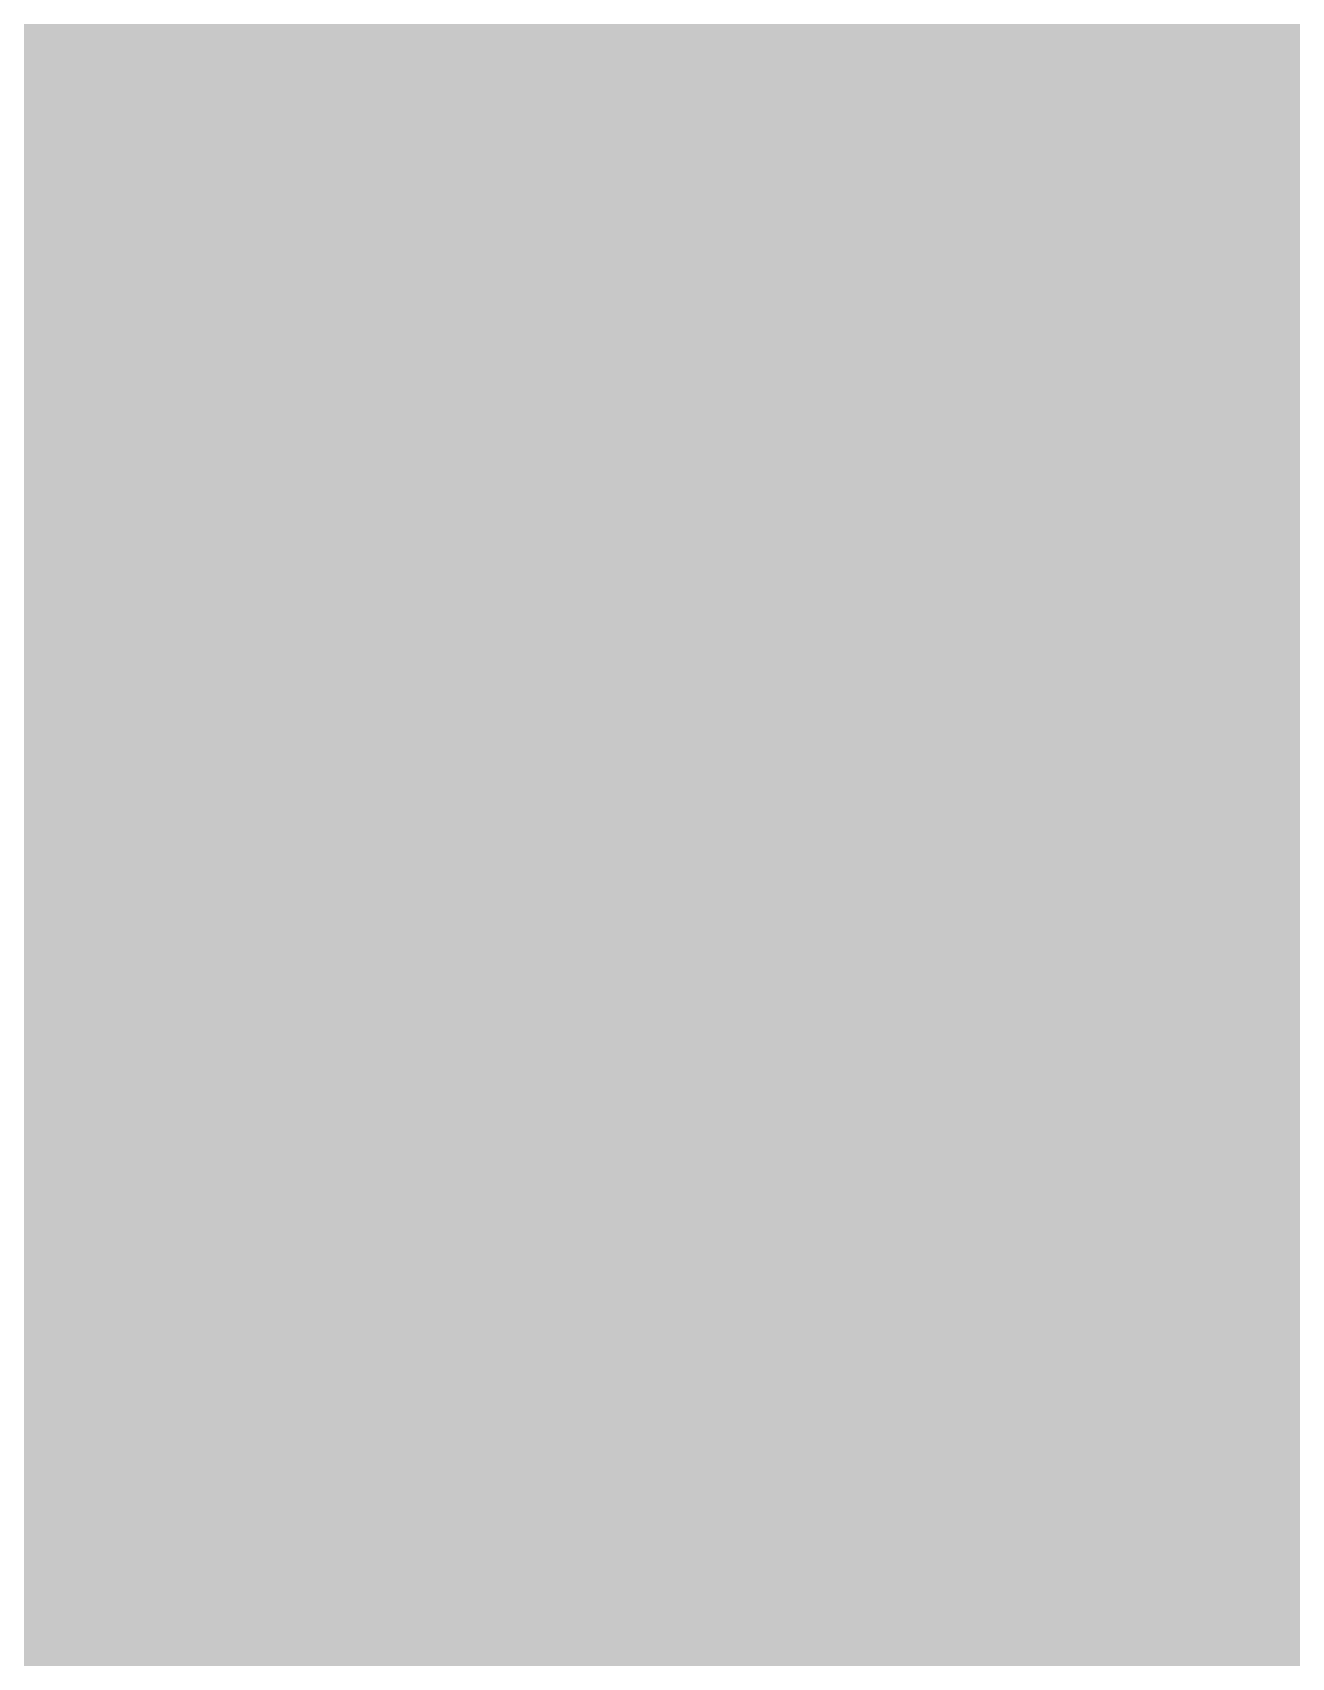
# Model space of a CAD drawing. Header units: inches. Extents: x -2 to 343, y -53 to 63.
# Drawn here: x 37.473 to 38.935, y -6.172 to -4.285 of the extents above; entities that cross this region are included whole.
import ezdxf

# ---------------------------------------------------------------- set-up
doc = ezdxf.new("R2010")
doc.units = ezdxf.units.IN
for name, color, linetype in [('Board Outline', 216, 'Continuous'), ('Bottom Layer', 5, 'Continuous'), ('Bottom Overlay', 54, 'Continuous'), ('Bottom Paste', 16, 'Continuous'), ('Bottom Solder', 6, 'Continuous'), ('Top Layer', 1, 'Continuous'), ('Top Overlay', 2, 'Continuous'), ('Top Paste', 8, 'Continuous'), ('Top Solder', 216, 'Continuous')]:
    doc.layers.add(name, color=color, linetype=linetype)

# ---------------------------------------------------------------- blocks, each defined once
blk = doc.blocks.new('C___0805_B_79')
at = {"layer": 'Bottom Layer'}
blk.add_hatch(color=5, dxfattribs=at).paths.add_polyline_path([(-1.524, 0.762), (-0.508, 0.762), (-0.508, -0.762), (-1.524, -0.762)])
at = {"layer": 'Bottom Paste'}
blk.add_hatch(color=16, dxfattribs=at).paths.add_polyline_path([(-1.524, 0.762), (-0.508, 0.762), (-0.508, -0.762), (-1.524, -0.762)])
at = {"layer": 'Bottom Solder'}
blk.add_hatch(color=6, dxfattribs=at).paths.add_polyline_path([(-1.594, 0.832), (-0.438, 0.832), (-0.438, -0.832), (-1.594, -0.832)])
at = {"layer": 'Bottom Overlay'}
blk.add_lwpolyline([(-0.6096, 0.8636, 0.127, 0.127, 0), (-1.6256, 0.8636, 0.127, 0.127, 0)], format="xyseb", dxfattribs=at)
blk.add_lwpolyline([(-0.6413, 0.8636, 0.0635, 0.0635, 1), (-0.5778, 0.8636, 0.0635, 0.0635, 1)], format="xyseb", close=True, dxfattribs=at)
blk = doc.blocks.new('C___0603_82')
at = {"layer": 'Top Layer'}
blk.add_hatch(color=1, dxfattribs=at).paths.add_polyline_path([(-0.381, 0.4445), (-0.381, -0.4445), (-1.143, -0.4445), (-1.143, 0.4445)])
at = {"layer": 'Top Paste'}
blk.add_hatch(color=8, dxfattribs=at).paths.add_polyline_path([(-0.381, 0.4445), (-0.381, -0.4445), (-1.143, -0.4445), (-1.143, 0.4445)])
at = {"layer": 'Top Solder'}
blk.add_hatch(color=216, dxfattribs=at).paths.add_polyline_path([(-0.321, 0.5045), (-0.321, -0.5045), (-1.203, -0.5045), (-1.203, 0.5045)])
at = {"layer": 'Top Overlay'}
for points in [[(-1.2446, 0.5334, 0.127, 0.127, 0), (-1.2446, -0.5334, 0.127, 0.127, 0)], [(-0.4572, 0.5334, 0.127, 0.127, 0), (-1.2446, 0.5334, 0.127, 0.127, 0)], [(-0.4572, -0.5334, 0.127, 0.127, 0), (-1.2446, -0.5334, 0.127, 0.127, 0)]]:
    blk.add_lwpolyline(points, format="xyseb", dxfattribs=at)
for points in [[(-1.2764, 0.5334, 0.0635, 0.0635, 1), (-1.2128, 0.5334, 0.0635, 0.0635, 1)], [(-1.2764, 0.5334, 0.0635, 0.0635, 1), (-1.2128, 0.5334, 0.0635, 0.0635, 1)], [(-0.4889, 0.5334, 0.0635, 0.0635, 1), (-0.4254, 0.5334, 0.0635, 0.0635, 1)], [(-1.2764, -0.5334, 0.0635, 0.0635, 1), (-1.2128, -0.5334, 0.0635, 0.0635, 1)], [(-1.2764, -0.5334, 0.0635, 0.0635, 1), (-1.2128, -0.5334, 0.0635, 0.0635, 1)], [(-0.4889, -0.5334, 0.0635, 0.0635, 1), (-0.4254, -0.5334, 0.0635, 0.0635, 1)]]:
    blk.add_lwpolyline(points, format="xyseb", close=True, dxfattribs=at)
blk = doc.blocks.new('C___0805_B_83')
at = {"layer": 'Bottom Solder'}
blk.add_hatch(color=6, dxfattribs=at).paths.add_polyline_path([(-1.594, 0.832), (-0.438, 0.832), (-0.438, -0.832), (-1.594, -0.832)])
at = {"layer": 'Bottom Overlay'}
blk.add_lwpolyline([(-0.6096, -0.8636, 0.127, 0.127, 0), (-1.6256, -0.8636, 0.127, 0.127, 0)], format="xyseb", dxfattribs=at)
blk.add_lwpolyline([(-0.6413, -0.8636, 0.0635, 0.0635, 1), (-0.5778, -0.8636, 0.0635, 0.0635, 1)], format="xyseb", close=True, dxfattribs=at)
blk = doc.blocks.new('C___0603_104')
at = {"layer": 'Top Solder'}
blk.add_hatch(color=216, dxfattribs=at).paths.add_polyline_path([(-0.321, 0.5045), (-0.321, -0.5045), (-1.203, -0.5045), (-1.203, 0.5045)])
at = {"layer": 'Top Overlay'}
for points in [[(-1.2446, 0.5334, 0.127, 0.127, 0), (-1.2446, -0.5334, 0.127, 0.127, 0)], [(-0.4572, -0.5334, 0.127, 0.127, 0), (-1.2446, -0.5334, 0.127, 0.127, 0)]]:
    blk.add_lwpolyline(points, format="xyseb", dxfattribs=at)
for points in [[(-1.2764, -0.5334, 0.0635, 0.0635, 1), (-1.2128, -0.5334, 0.0635, 0.0635, 1)], [(-1.2764, -0.5334, 0.0635, 0.0635, 1), (-1.2128, -0.5334, 0.0635, 0.0635, 1)], [(-0.4889, -0.5334, 0.0635, 0.0635, 1), (-0.4254, -0.5334, 0.0635, 0.0635, 1)]]:
    blk.add_lwpolyline(points, format="xyseb", close=True, dxfattribs=at)

msp = doc.modelspace()

# ---------------------------------------------------------------- hatches: boundary and pattern name
at = {"layer": 'Bottom Layer'}
h = msp.add_hatch(color=5, dxfattribs=at)
h.paths.add_polyline_path([(39.37, 6.4008), (39.37, -9.7028), (32.7406, -9.7028), (28.186, -5.1482), (28.186, -3.618), (30.4292, -3.618), (30.4292, -4.693), (31.3077, -5.5715), (34.0453, -5.5715), (34.0453, -5.08), (34.0453, 6.0706), (34.4263, 6.4516), (39.3192, 6.4516)])
h.paths.add_polyline_path([(37.587, -3.3432), (36.1663, -3.3432), (36.1663, -3.5793), (36.1663, -5.8166), (35.3372, -5.8166), (35.3372, -7.9789), (37.587, -7.9789)], flags=0)
at = {"layer": 'Top Layer'}
msp.add_hatch(color=1, dxfattribs=at).paths.add_polyline_path([(39.3445, -7.1225), (39.1041, -7.3629), (37.4973, -7.3629), (37.3727, -7.2368), (37.3727, -6.6674), (37.3781, -6.6399), (37.3727, -6.6124), (37.3727, -6.043), (37.3727, -6.043), (37.3727, -6.0068), (37.3727, -6.0068), (37.3727, -5.8652), (37.3727, -5.4374), (37.3781, -5.4099), (37.3727, -5.3824), (37.3727, -4.813), (37.1241, -4.813), (37.1241, -4.2458), (37.2228, -4.1471), (37.2917, -3.9809), (37.2917, -3.8009), (37.2228, -3.6346), (37.0955, -3.5073), (36.9292, -3.4385), (36.7493, -3.4385), (36.583, -3.5073), (36.4557, -3.6346), (36.3869, -3.8009), (36.3869, -3.9809), (36.4557, -4.1471), (36.5544, -4.2458), (36.5544, -4.813), (36.3059, -4.813), (36.3059, -5.5505), (35.4362, -5.5505), (35.4362, -5.043), (35.3762, -5.043), (35.3762, -3.4496), (35.3565, -3.3505), (35.3004, -3.2665), (35.2126, -3.1787), (35.2807, -3.0145), (39.3445, -3.0145)])

# ---------------------------------------------------------------- linework, layer by layer
at = {"layer": 'Board Outline'}
msp.add_lwpolyline([(49.772, 6.3476, 0.254, 0.254, -0.6504), (32.1175, -53.0547, 0.254, 0.254, 0)], format="xyseb", dxfattribs=at)

# ---------------------------------------------------------------- block references
at = {"rotation": 180}
for name, p in [('C___0805_B_79', (37.8553, -5.0546)), ('C___0603_82', (37.6013, -5.4099)), ('C___0603_104', (37.6013, -6.6399)), ('C___0805_B_83', (37.8553, -6.9938))]:
    msp.add_blockref(name, p, dxfattribs=at)

doc.saveas('drawing.dxf')
